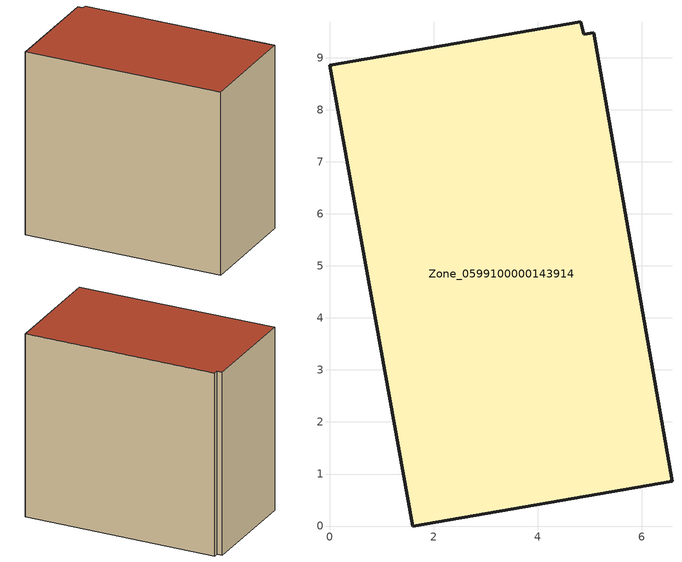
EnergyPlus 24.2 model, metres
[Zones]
Zone_0599100000143914
 floor ground (C_G): 1.6,0 0,8.86 4.83,9.69 4.88,9.45 5.07,9.48 6.58,0.86 z0
 wall outside (C_F): 1.6,0 6.58,0.86 5.07,9.48 4.88,9.45 4.83,9.69 0,8.86 1.6,0 z0:8.39
 roof outside (C_R): 0,8.86 1.6,0 6.58,0.86 5.07,9.48 4.88,9.45 4.83,9.69 z8.39
[BUILDING]
Pand.0599100000143914: North Axis=0; Terrain=City; Loads Convergence Tolerance Value=0.04; Temperature Convergence Tolerance Value=0.4; Solar Distribution=FullExterior; Maximum Number of Warmup Days=25; Minimum Number of Warmup Days=1
[Site:Location]
Rotterdam.The.Hague.AP_ZH_NLD Design_Conditions: Latitude=51.96; Longitude=4.45; Time Zone=1; Elevation=-4.5
[SITE:GROUNDTEMPERATURE:BUILDINGSURFACE]
18, 18, 18, 18, 18, 18, 18, 18, 18, 18, 18, 18
[MATERIAL] Thermal Absorptance=0.9; Solar Absorptance=0.7; Visible Absorptance=0.7
Name | Roughness | Thickness | Conductivity | Density | Specific Heat
G.TC.1975-1991 | MediumSmooth | 0.15 | 0.288461 | 540 | 1210
F.TC.1975-1991 | Rough | 0.3 | 0.230769 | 1920 | 840
R.TC.1975-1991 | MediumRough | 0.2 | 0.153846 | 1500 | 1000
[CONSTRUCTION]
C_G: G.TC.1975-1991
C_F: F.TC.1975-1991
C_R: R.TC.1975-1991
[ZONE]
Zone_0599100000143914: Type=1; Multiplier=1; Ceiling Height=Autocalculate; Volume=Autocalculate; Floor Area=autocalculate; Part of Total Floor Area=Yes
[ZONEINFILTRATION:DESIGNFLOWRATE]
Infil_Zone_0599100000143914: Zone or ZoneList or Space or SpaceList=Zone_0599100000143914; Schedule=AlwaysOn; Design Flow Rate Calculation Method=Flow/Area; Flow Rate per Floor Area=0.003; Constant Term Coefficient=1; Temperature Term Coefficient=0; Velocity Term Coefficient=0; Velocity Squared Term Coefficient=0
[HVACTEMPLATE:ZONE:IDEALLOADSAIRSYSTEM]
Zone_0599100000143914: Maximum Heating Supply Air Temperature=50; Minimum Cooling Supply Air Temperature=13; Maximum Heating Supply Air Humidity Ratio=0.0156; Minimum Cooling Supply Air Humidity Ratio=0.0077; Heating Limit=NoLimit; Cooling Limit=NoLimit; Dehumidification Control Type=ConstantSensibleHeatRatio; Cooling Sensible Heat Ratio=0.7; Dehumidification Setpoint=60; Humidification Control Type=None; Humidification Setpoint=30; Outdoor Air Method=None; Outdoor Air Flow Rate per Person=0.00944; Outdoor Air Flow Rate per Zone Floor Area=0; Outdoor Air Flow Rate per Zone=0; Demand Controlled Ventilation Type=None; Outdoor Air Economizer Type=NoEconomizer; Heat Recovery Type=None; Sensible Heat Recovery Effectiveness=0.7; Latent Heat Recovery Effectiveness=0.65
[ZONECONTROL:THERMOSTAT]
ThermostatControl_Zone_0599100000143914: Zone or ZoneList=Zone_0599100000143914; Control Type Schedule=DualSetpointControlType; Control 1=Thermostat_Zone_0599100000143914; Temperature Difference Between Cutout And Setpoint=0
[THERMOSTATSETPOINT:DUALSETPOINT]
Thermostat_Zone_0599100000143914: Heating Setpoint Temperature Schedule=HeatingSetpoint_Zone_0599100000143914; Cooling Setpoint Temperature Schedule=CoolingSetpoint_Zone_0599100000143914
[SCHEDULE:COMPACT]
HeatingSetpoint_Zone_0599100000143914: Through: 12/31, For: AllDays, Until: 24:00, 21
CoolingSetpoint_Zone_0599100000143914: Through: 12/31, For: AllDays, Until: 24:00, 24
DualSetpointControlType: Through: 12/31, For: AllDays, Until: 24:00, 4
AlwaysOn: Through: 12/31, For: AllDays, Until: 24:00, 1
